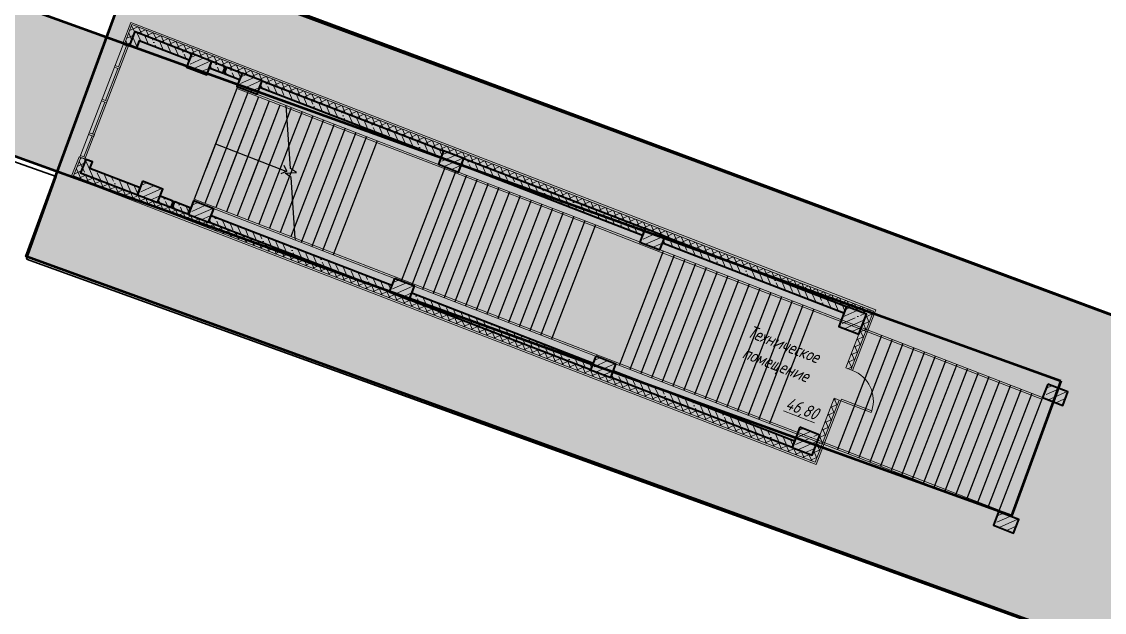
# Model space of a CAD drawing. Extents: x 11425 to 15501, y 6544 to 9114.
# Drawn here: x 11450.72 to 11480.8, y 9040.22 to 9056.62 of the extents above; entities that cross this region are included whole.
import ezdxf

# ---------------------------------------------------------------- set-up
doc = ezdxf.new("R2010")
doc.units = 0
for name, pattern in [('DASHED2', [0.375, 0.25, -0.125]), ('Overhead', [3.96875, 2.38125, -1.5875]), ('Сверху', [3.96875, 2.38125, -1.5875])]:
    doc.linetypes.add(name, pattern=pattern)
for name, color, linetype, lineweight in [('_Сверху_ - Верхние поручни', 7, 'Сверху', 9), ('Верхние поручни', 7, 'Continuous', 9), ('МГТ-АМ-АР-Разрезы', 7, 'Continuous', 9), ('МГТ-АМ-АР-Стены монолитные', 5, 'Continuous', 40), ('МГТ-АМ-АР-Штриховка монолит', 250, 'Continuous', 5), ('МГТ-АР-ЖД пути', 160, 'Continuous', 13), ('МГТ_АР_Двери_в плане', 250, 'Continuous', 9), ('МГТ_АР_Облицовка', 124, 'Continuous', 9), ('МГТ_АР_Окна', 150, 'Continuous', 9), ('МГТ_АР_Утеплитель_Линии', 192, 'Continuous', 9), ('МГТ_АР_Утеплитель_Штриховка', 194, 'Continuous', 9)]:
    doc.layers.add(name, color=color, linetype=linetype, lineweight=lineweight)
doc.layers.add('МГТ_АР_Лестницы', color=7, linetype='Continuous')
doc.styles.add('СПДС_3.5 мм', font='spds.shx', dxfattribs={"oblique": 15, "height": 350})
pattern_1 = [(23.90026, (11046.7, 9036.27854), (-0.06431688, 0.145137525), []), (113.90026, (11046.7, 9036.27854), (-0.145137525, -0.06431688), [])]

msp = doc.modelspace()

# ---------------------------------------------------------------- hatches: boundary and pattern name
at = {"transparency": 33554559}
h = msp.add_hatch(color=1, dxfattribs=at)
h.dxf.hatch_style = 1
h.paths.add_polyline_path([(11439.834, 9093.317), (11441.203, 9097.066), (11491.258, 9079.092), (11489.889, 9075.282)])
h.paths.add_polyline_path([(11445.667, 9109.446), (11447.035, 9113.255), (11497.091, 9095.221), (11495.722, 9091.412)])
h.paths.add_polyline_path([(11434.001, 9077.127), (11435.37, 9080.937), (11485.425, 9062.902), (11484.056, 9059.093)])
h.paths.add_polyline_path([(11428.168, 9060.938), (11429.537, 9064.688), (11479.592, 9046.654), (11478.223, 9042.904)])
h = msp.add_hatch(color=1, dxfattribs=at)
h.dxf.hatch_style = 1
h.paths.add_polyline_path([(11498.125, 9015.995), (11501.706, 9031.662), (11450.845, 9050.106), (11453.94, 9058.558), (11503.253, 9040.231), (11504.751, 9048.526), (11456.678, 9066.295), (11459.794, 9074.785), (11506.392, 9057.611), (11507.853, 9065.698), (11462.51, 9082.484), (11465.691, 9090.965), (11509.366, 9074.079), (11510.782, 9081.92), (11468.343, 9098.614), (11471.379, 9107.125), (11512.381, 9090.77), (11513.556, 9097.033), (11524.77, 9091.732), (11513.164, 9031.033), (11509.043, 9009.313)])
at = {"layer": 'МГТ-АМ-АР-Штриховка монолит', "lineweight": 9, "transparency": 33554559}
h = msp.add_hatch(dxfattribs=at)
h.set_pattern_fill('ANSI35', color=1, scale=0.05, angle=-111.0997, style=0)
h.set_pattern_definition([(293.90026, (11332.22276, 9228.6761), (0.29027505, 0.12863376), []), (293.90026, (11332.14194, 9228.46665), (0.29027505, 0.12863376), [0.396875, -0.079375, 0, -0.079375])])
h.paths.add_polyline_path([(11455.444, 9055.738), (11455.372, 9055.551), (11453.981, 9056.088), (11453.909, 9055.902), (11453.722, 9055.974), (11453.867, 9056.348)])
at = {"layer": 'МГТ-АМ-АР-Штриховка монолит', "lineweight": 9}
h = msp.add_hatch(dxfattribs=at)
h.set_pattern_fill('ANSI35', color=1, scale=0.05, angle=-21.0997, style=0)
h.set_pattern_definition([(23.90026, (11074.6896, 9025.4784), (-0.12863376, 0.29027505), []), (23.90026, (11074.89905, 9025.39758), (-0.12863376, 0.29027505), [0.396875, -0.079375, 0, -0.079375])])
h.paths.add_polyline_path([(11455.444, 9055.738), (11455.3, 9055.365), (11455.86, 9055.149), (11456.004, 9055.522)])
at = {"layer": 'МГТ-АМ-АР-Штриховка монолит', "lineweight": 9, "transparency": 33554559}
h = msp.add_hatch(dxfattribs=at)
h.set_pattern_fill('ANSI35', color=1, scale=0.05, angle=-111.0997, style=0)
h.set_pattern_definition([(293.90026, (11333.14808, 9228.3187), (0.29027505, 0.12863376), []), (293.90026, (11333.06726, 9228.10924), (0.29027505, 0.12863376), [0.396875, -0.079375, 0, -0.079375])])
h.paths.add_polyline_path([(11456.369, 9055.381), (11456.297, 9055.194), (11455.93, 9055.337), (11456.002, 9055.524)])
h = msp.add_hatch(dxfattribs=at)
h.set_pattern_fill('ANSI35', color=1, scale=0.05, angle=-111.0997, style=0)
h.set_pattern_definition([(293.90026, (11333.5604, 9228.1596), (0.29027505, 0.12863376), []), (293.90026, (11333.47957, 9227.95015), (0.29027505, 0.12863376), [0.396875, -0.079375, 0, -0.079375])])
h.paths.add_polyline_path([(11456.844, 9055.198), (11456.772, 9055.011), (11456.342, 9055.178), (11456.414, 9055.365)])
at = {"layer": 'МГТ-АМ-АР-Штриховка монолит', "lineweight": 9}
h = msp.add_hatch(dxfattribs=at)
h.set_pattern_fill('ANSI35', color=1, scale=0.05, angle=-21.0997, style=0)
h.set_pattern_definition([(23.90026, (11076.08903, 9024.9384), (-0.12863376, 0.29027505), []), (23.90026, (11076.29848, 9024.8576), (-0.12863376, 0.29027505), [0.396875, -0.079375, 0, -0.079375])])
h.paths.add_polyline_path([(11456.844, 9055.198), (11456.7, 9054.825), (11457.259, 9054.609), (11457.403, 9054.982)])
at = {"layer": 'МГТ-АМ-АР-Штриховка монолит', "lineweight": 9, "transparency": 33554559}
h = msp.add_hatch(dxfattribs=at)
h.set_pattern_fill('ANSI35', color=1, scale=0.05, angle=-111.0997, style=0)
h.set_pattern_definition([(293.90026, (11334.5475, 9227.7787), (0.29027505, 0.12863376), []), (293.90026, (11334.4667, 9227.56926), (0.29027505, 0.12863376), [0.396875, -0.079375, 0, -0.079375])])
h.paths.add_polyline_path([(11462.439, 9053.039), (11462.367, 9052.852), (11457.329, 9054.797), (11457.401, 9054.984)])
at = {"layer": 'МГТ-АМ-АР-Штриховка монолит', "lineweight": 9}
h = msp.add_hatch(dxfattribs=at)
h.set_pattern_fill('ANSI35', color=1, scale=0.05, angle=-21.0997, style=0)
h.set_pattern_definition([(23.90026, (11081.68676, 9022.77846), (-0.12863376, 0.29027505), []), (23.90026, (11081.8962, 9022.69764), (-0.12863376, 0.29027505), [0.396875, -0.079375, 0, -0.079375])])
h.paths.add_polyline_path([(11462.441, 9053.038), (11462.297, 9052.665), (11462.857, 9052.449), (11463.001, 9052.822)])
at = {"layer": 'МГТ-АМ-АР-Штриховка монолит', "lineweight": 9, "transparency": 33554559}
h = msp.add_hatch(dxfattribs=at)
h.set_pattern_fill('ANSI35', color=1, scale=0.05, angle=-111.0997, style=0)
h.set_pattern_definition([(293.90026, (11332.03806, 9228.19464), (0.29027505, 0.12863376), []), (293.90026, (11331.95723, 9227.98518), (0.29027505, 0.12863376), [0.396875, -0.079375, 0, -0.079375])])
h.paths.add_polyline_path([(11453.933, 9051.819), (11454.005, 9052.006), (11452.614, 9052.543), (11452.686, 9052.729), (11452.499, 9052.801), (11452.355, 9052.427)])
h = msp.add_hatch(dxfattribs=at)
h.set_pattern_fill('ANSI35', color=1, scale=0.05, angle=-111.0997, style=0)
h.set_pattern_definition([(293.90026, (11340.14773, 9225.6178), (0.29027505, 0.12863376), []), (293.90026, (11340.0669, 9225.40834), (0.29027505, 0.12863376), [0.396875, -0.079375, 0, -0.079375])])
h.paths.add_polyline_path([(11468.039, 9050.878), (11467.967, 9050.691), (11462.929, 9052.636), (11463.001, 9052.823)])
at = {"layer": 'МГТ-АМ-АР-Штриховка монолит', "lineweight": 9}
h = msp.add_hatch(dxfattribs=at)
h.set_pattern_fill('ANSI35', color=1, scale=0.05, angle=-21.0997, style=0)
h.set_pattern_definition([(23.90026, (11073.32162, 9021.93317), (-0.12863376, 0.29027505), []), (23.90026, (11073.53108, 9021.85235), (-0.12863376, 0.29027505), [0.396875, -0.079375, 0, -0.079375])])
h.paths.add_polyline_path([(11454.076, 9052.193), (11453.932, 9051.82), (11454.492, 9051.604), (11454.636, 9051.977)])
at = {"layer": 'МГТ-АМ-АР-Штриховка монолит', "lineweight": 9, "transparency": 33554559}
h = msp.add_hatch(dxfattribs=at)
h.set_pattern_fill('ANSI35', color=1, scale=0.05, angle=-111.0997, style=0)
h.set_pattern_definition([(293.90026, (11331.70772, 9224.58596), (0.29027505, 0.12863376), []), (293.90026, (11331.6269, 9224.3765), (0.29027505, 0.12863376), [0.396875, -0.079375, 0, -0.079375])])
h.paths.add_polyline_path([(11454.929, 9051.648), (11454.857, 9051.461), (11454.489, 9051.605), (11454.561, 9051.791)])
h = msp.add_hatch(dxfattribs=at)
h.set_pattern_fill('ANSI35', color=1, scale=0.05, angle=-111.0997, style=0)
h.set_pattern_definition([(293.90026, (11332.12003, 9224.42687), (0.29027505, 0.12863376), []), (293.90026, (11332.0392, 9224.2174), (0.29027505, 0.12863376), [0.396875, -0.079375, 0, -0.079375])])
h.paths.add_polyline_path([(11455.403, 9051.465), (11455.331, 9051.278), (11454.902, 9051.445), (11454.974, 9051.632)])
at = {"layer": 'МГТ-АМ-АР-Штриховка монолит', "lineweight": 9}
h = msp.add_hatch(dxfattribs=at)
h.set_pattern_fill('ANSI35', color=1, scale=0.05, angle=-21.0997, style=0)
h.set_pattern_definition([(23.90026, (11074.73986, 9021.38636), (-0.12863376, 0.29027505), []), (23.90026, (11074.9493, 9021.30554), (-0.12863376, 0.29027505), [0.396875, -0.079375, 0, -0.079375])])
h.paths.add_polyline_path([(11455.494, 9051.646), (11455.35, 9051.273), (11455.91, 9051.057), (11456.054, 9051.43)])
at = {"layer": 'МГТ-АМ-АР-Штриховка монолит', "lineweight": 9, "transparency": 33554559}
h = msp.add_hatch(dxfattribs=at)
h.set_pattern_fill('ANSI35', color=1, scale=0.05, angle=-111.0997, style=0)
h.set_pattern_definition([(293.90026, (11333.1288, 9224.03898), (0.29027505, 0.12863376), []), (293.90026, (11333.04797, 9223.82953), (0.29027505, 0.12863376), [0.396875, -0.079375, 0, -0.079375])])
h.paths.add_polyline_path([(11461.002, 9049.306), (11460.93, 9049.119), (11455.91, 9051.058), (11455.982, 9051.244)])
at = {"layer": 'МГТ-АМ-АР-Штриховка монолит', "lineweight": 9}
h = msp.add_hatch(dxfattribs=at)
h.set_pattern_fill('ANSI35', color=1, scale=0.05, angle=-21.0997, style=0)
h.set_pattern_definition([(23.90026, (11087.2845, 9020.6185), (-0.12863376, 0.29027505), []), (23.90026, (11087.49394, 9020.53768), (-0.12863376, 0.29027505), [0.396875, -0.079375, 0, -0.079375])])
h.paths.add_polyline_path([(11468.039, 9050.878), (11467.895, 9050.505), (11468.455, 9050.289), (11468.599, 9050.662)])
at = {"layer": 'МГТ-АМ-АР-Штриховка монолит', "lineweight": 9, "transparency": 33554559}
h = msp.add_hatch(dxfattribs=at)
h.set_pattern_fill('ANSI35', color=1, scale=0.05, angle=-111.0997, style=0)
h.set_pattern_definition([(293.90026, (11345.74547, 9223.45784), (0.29027505, 0.12863376), []), (293.90026, (11345.66465, 9223.2484), (0.29027505, 0.12863376), [0.396875, -0.079375, 0, -0.079375])])
h.paths.add_polyline_path([(11473.637, 9048.718), (11473.565, 9048.531), (11468.527, 9050.476), (11468.599, 9050.663)])
at = {"layer": 'МГТ-АМ-АР-Штриховка монолит', "lineweight": 9}
h = msp.add_hatch(dxfattribs=at)
h.set_pattern_fill('ANSI35', color=1, scale=0.05, angle=-21.0997, style=0)
h.set_pattern_definition([(23.90026, (11080.3188, 9019.23323), (-0.12863376, 0.29027505), []), (23.90026, (11080.52824, 9019.1524), (-0.12863376, 0.29027505), [0.396875, -0.079375, 0, -0.079375])])
h.paths.add_polyline_path([(11461.073, 9049.493), (11460.929, 9049.12), (11461.489, 9048.904), (11461.633, 9049.277)])
at = {"layer": 'МГТ-АМ-АР-Штриховка монолит', "lineweight": 9, "transparency": 33554559}
h = msp.add_hatch(dxfattribs=at)
h.set_pattern_fill('ANSI35', color=1, scale=0.05, angle=-111.0997, style=0)
h.set_pattern_definition([(293.90026, (11338.7074, 9221.88505), (0.29027505, 0.12863376), []), (293.90026, (11338.6266, 9221.6756), (0.29027505, 0.12863376), [0.396875, -0.079375, 0, -0.079375])])
h.paths.add_polyline_path([(11466.599, 9047.145), (11466.527, 9046.958), (11461.489, 9048.904), (11461.561, 9049.09)])
at = {"layer": 'МГТ-АМ-АР-Штриховка монолит', "lineweight": 9}
h = msp.add_hatch(dxfattribs=at)
h.set_pattern_fill('ANSI35', color=1, scale=0.05, angle=-21.0997, style=0)
h.set_pattern_definition([(23.90026, (11092.81022, 9018.27195), (-0.12863376, 0.29027505), []), (23.90026, (11093.01968, 9018.19113), (-0.12863376, 0.29027505), [0.396875, -0.079375, 0, -0.079375])])
h.paths.add_polyline_path([(11473.636, 9048.718), (11473.421, 9048.159), (11473.981, 9047.943), (11474.197, 9048.503)])
h = msp.add_hatch(dxfattribs=at)
h.set_pattern_fill('ANSI35', color=1, scale=0.05, angle=-21.0997, style=0)
h.set_pattern_definition([(23.90026, (11085.91652, 9017.07327), (-0.12863376, 0.29027505), []), (23.90026, (11086.12597, 9016.99245), (-0.12863376, 0.29027505), [0.396875, -0.079375, 0, -0.079375])])
h.paths.add_polyline_path([(11466.671, 9047.333), (11466.527, 9046.96), (11467.087, 9046.744), (11467.231, 9047.117)])
at = {"layer": 'МГТ-АМ-АР-Штриховка монолит', "lineweight": 9, "transparency": 33554559}
h = msp.add_hatch(dxfattribs=at)
h.set_pattern_fill('ANSI35', color=1, scale=0.05, angle=-111.0997, style=0)
h.set_pattern_definition([(293.90026, (11344.3056, 9219.72627), (0.29027505, 0.12863376), []), (293.90026, (11344.22477, 9219.5168), (0.29027505, 0.12863376), [0.396875, -0.079375, 0, -0.079375])])
h.paths.add_polyline_path([(11472.197, 9044.986), (11472.125, 9044.8), (11467.087, 9046.745), (11467.159, 9046.931)])
at = {"layer": 'МГТ-АМ-АР-Штриховка монолит', "lineweight": 9}
h = msp.add_hatch(dxfattribs=at)
h.set_pattern_fill('ANSI35', color=1, scale=0.05, angle=-21.0997, style=0)
h.set_pattern_definition([(23.90026, (11098.47995, 9016.2986), (-0.12863376, 0.29027505), []), (23.90026, (11098.6894, 9016.21777), (-0.12863376, 0.29027505), [0.396875, -0.079375, 0, -0.079375])])
h.paths.add_polyline_path([(11479.234, 9046.558), (11479.09, 9046.185), (11479.65, 9045.969), (11479.794, 9046.342)])
h = msp.add_hatch(dxfattribs=at)
h.set_pattern_fill('ANSI35', color=1, scale=0.05, angle=-21.0997, style=0)
h.set_pattern_definition([(23.90026, (11091.51378, 9014.91347), (-0.12863376, 0.29027505), []), (23.90026, (11091.72323, 9014.83265), (-0.12863376, 0.29027505), [0.396875, -0.079375, 0, -0.079375])])
h.paths.add_polyline_path([(11472.339, 9045.36), (11472.125, 9044.801), (11472.684, 9044.585), (11472.9, 9045.145)])
h = msp.add_hatch(dxfattribs=at)
h.set_pattern_fill('ANSI35', color=1, scale=0.05, angle=-21.0997, style=0)
h.set_pattern_definition([(23.90026, (11097.11198, 9012.75336), (-0.12863376, 0.29027505), []), (23.90026, (11097.32143, 9012.67254), (-0.12863376, 0.29027505), [0.396875, -0.079375, 0, -0.079375])])
h.paths.add_polyline_path([(11477.866, 9043.013), (11477.722, 9042.64), (11478.282, 9042.424), (11478.426, 9042.797)])
at = {"layer": 'МГТ_АР_Утеплитель_Штриховка', "transparency": 33554559}
h = msp.add_hatch(dxfattribs=at)
h.set_pattern_fill('ANSI37', color=1, scale=0.05, angle=-21.0997)
h.set_pattern_definition(pattern_1)
h.paths.add_polyline_path([(11453.583, 9056.028), (11453.781, 9056.542), (11474.391, 9048.589), (11473.76, 9046.955), (11473.621, 9047.009), (11474.194, 9048.504), (11453.867, 9056.348), (11453.722, 9055.974)])
h = msp.add_hatch(dxfattribs=at)
h.set_pattern_fill('ANSI37', color=1, scale=0.05, angle=-21.0997)
h.set_pattern_definition(pattern_1)
h.paths.add_polyline_path([(11452.359, 9052.856), (11452.498, 9052.802), (11452.354, 9052.427), (11472.685, 9044.584), (11473.297, 9046.17), (11473.436, 9046.116), (11472.77, 9044.389), (11452.16, 9052.341)])

# ---------------------------------------------------------------- linework, layer by layer
at = {"color": 1, "lineweight": 50}
for p, q in [((11429.537, 9064.688), (11479.592, 9046.654)), ((11478.223, 9042.904), (11428.168, 9060.938)), ((11479.592, 9046.654), (11478.223, 9042.904))]:
    msp.add_line(p, q, dxfattribs=at)
msp.add_lwpolyline([(11498.125, 9015.995), (11501.706, 9031.662), (11450.845, 9050.106), (11453.94, 9058.558), (11503.253, 9040.231), (11504.751, 9048.526), (11456.678, 9066.295), (11459.794, 9074.785), (11506.392, 9057.611), (11507.853, 9065.698), (11462.51, 9082.484), (11465.691, 9090.965), (11509.366, 9074.079), (11510.782, 9081.92), (11468.343, 9098.614), (11471.379, 9107.125), (11512.381, 9090.77), (11513.556, 9097.033), (11524.77, 9091.732), (11513.164, 9031.033), (11509.043, 9009.313)], close=True, dxfattribs=at)
at = {"layer": '_Сверху_ - Верхние поручни', "color": 1, "ltscale": 100}
for p, q in [((11458.068, 9054.297), (11460.598, 9053.32)), ((11458.071, 9054.241), (11460.58, 9053.273)), ((11460.598, 9053.32), (11462.184, 9052.708)), ((11460.58, 9053.273), (11462.166, 9052.661)), ((11462.166, 9052.661), (11466.644, 9050.933)), ((11462.184, 9052.708), (11466.662, 9050.98)), ((11466.644, 9050.933), (11468.23, 9050.321)), ((11466.662, 9050.98), (11468.248, 9050.368)), ((11458.319, 9050.61), (11459.393, 9050.195)), ((11458.323, 9050.555), (11459.375, 9050.149)), ((11468.23, 9050.321), (11472.709, 9048.593)), ((11468.248, 9050.368), (11472.727, 9048.64)), ((11459.375, 9050.149), (11460.961, 9049.537)), ((11459.393, 9050.195), (11460.979, 9049.583)), ((11460.961, 9049.537), (11465.439, 9047.809)), ((11460.979, 9049.583), (11465.457, 9047.855)), ((11472.709, 9048.593), (11474.295, 9047.981)), ((11472.727, 9048.64), (11474.313, 9048.028)), ((11474.295, 9047.981), (11479.071, 9046.138)), ((11474.313, 9048.028), (11479.089, 9046.185)), ((11465.439, 9047.809), (11467.025, 9047.197)), ((11465.457, 9047.855), (11467.043, 9047.243)), ((11467.025, 9047.197), (11471.503, 9045.469)), ((11467.043, 9047.243), (11471.521, 9045.515)), ((11479.089, 9046.185), (11479.071, 9046.138)), ((11471.521, 9045.515), (11473.107, 9044.903)), ((11471.503, 9045.469), (11473.089, 9044.857)), ((11473.107, 9044.903), (11477.884, 9043.06)), ((11473.089, 9044.857), (11477.866, 9043.014)), ((11477.884, 9043.06), (11477.866, 9043.014))]:
    msp.add_line(p, q, dxfattribs=at)
at = {"layer": 'Верхние поручни', "color": 1}
for p, q in [((11456.717, 9054.818), (11456.699, 9054.771)), ((11456.699, 9054.771), (11458.071, 9054.241)), ((11456.717, 9054.818), (11458.068, 9054.297)), ((11458.071, 9054.241), (11458.068, 9054.297)), ((11455.511, 9051.693), (11455.493, 9051.646)), ((11455.493, 9051.646), (11458.323, 9050.555)), ((11455.511, 9051.693), (11458.319, 9050.61)), ((11458.323, 9050.555), (11458.319, 9050.61))]:
    msp.add_line(p, q, dxfattribs=at)
at = {"layer": 'МГТ-АМ-АР-Стены монолитные', "color": 1}
for points in [[(11455.444, 9055.738), (11455.372, 9055.551), (11453.981, 9056.088), (11453.909, 9055.902), (11453.722, 9055.974), (11453.867, 9056.348)], [(11455.444, 9055.738), (11455.3, 9055.365), (11455.86, 9055.149), (11456.004, 9055.522)], [(11456.369, 9055.381), (11456.297, 9055.194), (11455.93, 9055.337), (11456.002, 9055.524)], [(11456.844, 9055.198), (11456.772, 9055.011), (11456.342, 9055.178), (11456.414, 9055.365)], [(11456.844, 9055.198), (11456.7, 9054.825), (11457.259, 9054.609), (11457.403, 9054.982)], [(11462.439, 9053.039), (11462.367, 9052.852), (11457.329, 9054.797), (11457.401, 9054.984)], [(11462.441, 9053.038), (11462.297, 9052.665), (11462.857, 9052.449), (11463.001, 9052.822)], [(11453.933, 9051.819), (11454.005, 9052.006), (11452.614, 9052.543), (11452.686, 9052.729), (11452.499, 9052.801), (11452.355, 9052.427)], [(11468.039, 9050.878), (11467.967, 9050.691), (11462.929, 9052.636), (11463.001, 9052.823)], [(11454.076, 9052.193), (11453.932, 9051.82), (11454.492, 9051.604), (11454.636, 9051.977)], [(11454.929, 9051.648), (11454.857, 9051.461), (11454.489, 9051.605), (11454.561, 9051.791)], [(11455.403, 9051.465), (11455.331, 9051.278), (11454.902, 9051.445), (11454.974, 9051.632)], [(11455.494, 9051.646), (11455.35, 9051.273), (11455.91, 9051.057), (11456.054, 9051.43)], [(11461.002, 9049.306), (11460.93, 9049.119), (11455.91, 9051.058), (11455.982, 9051.244)], [(11468.039, 9050.878), (11467.895, 9050.505), (11468.455, 9050.289), (11468.599, 9050.662)], [(11473.637, 9048.718), (11473.565, 9048.531), (11468.527, 9050.476), (11468.599, 9050.663)], [(11461.073, 9049.493), (11460.929, 9049.12), (11461.489, 9048.904), (11461.633, 9049.277)], [(11466.599, 9047.145), (11466.527, 9046.958), (11461.489, 9048.904), (11461.561, 9049.09)], [(11473.636, 9048.718), (11473.421, 9048.159), (11473.981, 9047.943), (11474.197, 9048.503)], [(11466.671, 9047.333), (11466.527, 9046.96), (11467.087, 9046.744), (11467.231, 9047.117)], [(11472.197, 9044.986), (11472.125, 9044.8), (11467.087, 9046.745), (11467.159, 9046.931)], [(11479.234, 9046.558), (11479.09, 9046.185), (11479.65, 9045.969), (11479.794, 9046.342)], [(11472.339, 9045.36), (11472.125, 9044.801), (11472.684, 9044.585), (11472.9, 9045.145)], [(11477.866, 9043.013), (11477.722, 9042.64), (11478.282, 9042.424), (11478.426, 9042.797)]]:
    msp.add_lwpolyline(points, close=True, dxfattribs=at)
at = {"layer": 'МГТ-АР-ЖД пути', "color": 1, "linetype": 'DASHED2', "lineweight": 30, "ltscale": 7000}
for p, q in [((11451.677, 9052.325), (11425.47, 9061.505)), ((11453.929, 9058.486), (11503.253, 9040.231)), ((11450.85, 9050.029), (11451.677, 9052.325)), ((11501.706, 9031.662), (11450.85, 9050.029))]:
    msp.add_line(p, q, dxfattribs=at)
at = {"layer": 'МГТ_АР_Двери_в плане', "color": 1, "lineweight": 18}
for p, q in [((11473.483, 9046.098), (11473.501, 9046.145)), ((11473.483, 9046.098), (11474.323, 9045.774)), ((11473.501, 9046.145), (11474.341, 9045.821)), ((11474.323, 9045.774), (11474.341, 9045.821))]:
    msp.add_line(p, q, dxfattribs=at)
at = {"layer": 'МГТ_АР_Двери_в плане', "color": 1}
msp.add_arc((11473.483, 9046.098), 0.902, 342.1427, 68.9003, dxfattribs=at)
at = {"layer": 'МГТ_АР_Лестницы', "color": 1}
for p, q in [((11456.699, 9054.771), (11455.511, 9051.693)), ((11456.998, 9054.656), (11455.81, 9051.578)), ((11457.296, 9054.541), (11456.109, 9051.463)), ((11457.595, 9054.425), (11456.407, 9051.347)), ((11457.893, 9054.31), (11456.706, 9051.232)), ((11458.092, 9053.936), (11457.004, 9051.117)), ((11456.105, 9053.232), (11458.062, 9052.477)), ((11458.144, 9053.181), (11457.303, 9051.002)), ((11458.081, 9052.47), (11457.919, 9052.398)), ((11458.081, 9052.47), (11458.009, 9052.631)), ((11458.062, 9052.477), (11458.081, 9052.47)), ((11458.231, 9052.519), (11458.195, 9052.426)), ((11458.159, 9052.332), (11457.601, 9050.887)), ((11458.247, 9051.67), (11457.9, 9050.771)), ((11458.298, 9050.915), (11458.198, 9050.656))]:
    msp.add_line(p, q, dxfattribs=at)
at = {"layer": 'МГТ_АР_Лестницы', "color": 1, "linetype": 'Сверху'}
for p, q in [((11456.699, 9054.771), (11455.511, 9051.693)), ((11456.998, 9054.656), (11455.81, 9051.578)), ((11457.296, 9054.541), (11456.109, 9051.463)), ((11457.595, 9054.425), (11456.407, 9051.347)), ((11457.893, 9054.31), (11456.706, 9051.232)), ((11458.092, 9053.936), (11457.004, 9051.117)), ((11458.144, 9053.181), (11457.303, 9051.002)), ((11458.231, 9052.519), (11458.195, 9052.426)), ((11458.159, 9052.332), (11457.601, 9050.887)), ((11458.247, 9051.67), (11457.9, 9050.771)), ((11458.298, 9050.915), (11458.198, 9050.656))]:
    msp.add_line(p, q, dxfattribs=at)
at = {"layer": 'МГТ_АР_Лестницы', "color": 1, "linetype": 'Continuous'}
for p, q in [((11458.187, 9052.55), (11458.067, 9054.297)), ((11458.039, 9052.415), (11458.351, 9052.436)), ((11458.351, 9052.436), (11458.187, 9052.55)), ((11458.204, 9052.301), (11458.039, 9052.415)), ((11458.319, 9050.61), (11458.204, 9052.301))]:
    msp.add_line(p, q, dxfattribs=at)
at = {"layer": 'МГТ_АР_Лестницы', "color": 1, "linetype": 'Overhead'}
for p, q in [((11458.21, 9054.242), (11458.092, 9053.936)), ((11458.195, 9052.426), (11458.159, 9052.332)), ((11458.195, 9052.426), (11458.159, 9052.332))]:
    msp.add_line(p, q, dxfattribs=at)
at = {"layer": 'МГТ_АР_Лестницы', "color": 1, "linetype": 'Overhead', "ltscale": 100}
for p, q in [((11458.21, 9054.242), (11458.092, 9053.936)), ((11458.509, 9054.127), (11458.144, 9053.181)), ((11458.509, 9054.127), (11458.144, 9053.181)), ((11458.807, 9054.012), (11458.231, 9052.519)), ((11458.807, 9054.012), (11458.231, 9052.519)), ((11459.106, 9053.896), (11458.247, 9051.67)), ((11459.106, 9053.896), (11458.247, 9051.67)), ((11459.404, 9053.781), (11458.298, 9050.915)), ((11459.404, 9053.781), (11458.298, 9050.915)), ((11459.703, 9053.666), (11458.479, 9050.494)), ((11459.703, 9053.666), (11458.479, 9050.494)), ((11460.001, 9053.551), (11458.777, 9050.379)), ((11460.001, 9053.551), (11458.777, 9050.379)), ((11460.3, 9053.436), (11459.076, 9050.264)), ((11460.3, 9053.436), (11459.076, 9050.264)), ((11460.598, 9053.32), (11459.374, 9050.148)), ((11460.598, 9053.32), (11459.374, 9050.148)), ((11462.483, 9052.593), (11461.259, 9049.421)), ((11462.781, 9052.478), (11461.557, 9049.306)), ((11462.781, 9052.478), (11461.557, 9049.306)), ((11463.08, 9052.363), (11461.856, 9049.191)), ((11463.08, 9052.363), (11461.856, 9049.191)), ((11463.379, 9052.248), (11462.155, 9049.076)), ((11463.379, 9052.248), (11462.155, 9049.076)), ((11463.677, 9052.132), (11462.453, 9048.96)), ((11463.677, 9052.132), (11462.453, 9048.96)), ((11463.976, 9052.017), (11462.752, 9048.845)), ((11463.976, 9052.017), (11462.752, 9048.845)), ((11464.274, 9051.902), (11463.05, 9048.73)), ((11464.274, 9051.902), (11463.05, 9048.73)), ((11464.573, 9051.787), (11463.349, 9048.615)), ((11464.573, 9051.787), (11463.349, 9048.615)), ((11464.871, 9051.672), (11463.647, 9048.5)), ((11464.871, 9051.672), (11463.647, 9048.5)), ((11465.17, 9051.556), (11463.946, 9048.384)), ((11465.17, 9051.556), (11463.946, 9048.384)), ((11465.468, 9051.441), (11464.244, 9048.269)), ((11465.468, 9051.441), (11464.244, 9048.269)), ((11465.767, 9051.326), (11464.543, 9048.154)), ((11465.767, 9051.326), (11464.543, 9048.154)), ((11466.065, 9051.211), (11464.841, 9048.039)), ((11466.065, 9051.211), (11464.841, 9048.039)), ((11466.364, 9051.096), (11465.14, 9047.924)), ((11466.364, 9051.096), (11465.14, 9047.924)), ((11466.663, 9050.98), (11465.439, 9047.808)), ((11466.663, 9050.98), (11465.439, 9047.808)), ((11468.547, 9050.253), (11467.323, 9047.081)), ((11468.547, 9050.253), (11467.323, 9047.081)), ((11468.846, 9050.138), (11467.622, 9046.966)), ((11468.846, 9050.138), (11467.622, 9046.966)), ((11469.144, 9050.023), (11467.92, 9046.851)), ((11469.144, 9050.023), (11467.92, 9046.851)), ((11469.443, 9049.908), (11468.219, 9046.736)), ((11469.443, 9049.908), (11468.219, 9046.736)), ((11469.741, 9049.792), (11468.517, 9046.62)), ((11469.741, 9049.792), (11468.517, 9046.62)), ((11470.04, 9049.677), (11468.816, 9046.505)), ((11470.04, 9049.677), (11468.816, 9046.505)), ((11470.338, 9049.562), (11469.114, 9046.39)), ((11470.338, 9049.562), (11469.114, 9046.39)), ((11470.637, 9049.447), (11469.413, 9046.275)), ((11470.637, 9049.447), (11469.413, 9046.275)), ((11470.935, 9049.332), (11469.712, 9046.16)), ((11470.935, 9049.332), (11469.712, 9046.16)), ((11471.234, 9049.216), (11470.01, 9046.044)), ((11471.234, 9049.216), (11470.01, 9046.044)), ((11471.533, 9049.101), (11470.309, 9045.929)), ((11471.533, 9049.101), (11470.309, 9045.929)), ((11471.831, 9048.986), (11470.607, 9045.814)), ((11471.831, 9048.986), (11470.607, 9045.814)), ((11472.13, 9048.871), (11470.906, 9045.699)), ((11472.13, 9048.871), (11470.906, 9045.699)), ((11472.428, 9048.756), (11471.204, 9045.584)), ((11472.428, 9048.756), (11471.204, 9045.584)), ((11472.727, 9048.641), (11471.503, 9045.468)), ((11472.727, 9048.641), (11471.503, 9045.468)), ((11474.611, 9047.913), (11473.387, 9044.741)), ((11474.611, 9047.913), (11473.387, 9044.741)), ((11474.91, 9047.798), (11473.686, 9044.626)), ((11474.91, 9047.798), (11473.686, 9044.626)), ((11475.208, 9047.683), (11473.984, 9044.511)), ((11475.208, 9047.683), (11473.984, 9044.511)), ((11475.507, 9047.568), (11474.283, 9044.396)), ((11475.507, 9047.568), (11474.283, 9044.396)), ((11475.806, 9047.453), (11474.582, 9044.28)), ((11475.806, 9047.453), (11474.582, 9044.28)), ((11476.104, 9047.337), (11474.88, 9044.165)), ((11476.104, 9047.337), (11474.88, 9044.165)), ((11476.403, 9047.222), (11475.179, 9044.05)), ((11476.403, 9047.222), (11475.179, 9044.05)), ((11476.701, 9047.107), (11475.477, 9043.935)), ((11476.701, 9047.107), (11475.477, 9043.935)), ((11477, 9046.992), (11475.776, 9043.82)), ((11477, 9046.992), (11475.776, 9043.82)), ((11477.298, 9046.877), (11476.074, 9043.704)), ((11477.298, 9046.877), (11476.074, 9043.704)), ((11477.597, 9046.761), (11476.373, 9043.589)), ((11477.597, 9046.761), (11476.373, 9043.589)), ((11477.895, 9046.646), (11476.671, 9043.474)), ((11477.895, 9046.646), (11476.671, 9043.474)), ((11478.194, 9046.531), (11476.97, 9043.359)), ((11478.194, 9046.531), (11476.97, 9043.359)), ((11478.492, 9046.416), (11477.268, 9043.244)), ((11478.492, 9046.416), (11477.268, 9043.244)), ((11478.791, 9046.301), (11477.567, 9043.129)), ((11478.791, 9046.301), (11477.567, 9043.129)), ((11479.09, 9046.185), (11477.866, 9043.013))]:
    msp.add_line(p, q, dxfattribs=at)
at = {"layer": 'МГТ_АР_Облицовка', "color": 1}
for points in [[(11453.583, 9056.028), (11453.536, 9056.046), (11453.752, 9056.606), (11474.455, 9048.618), (11473.808, 9046.939), (11473.761, 9046.957), (11474.391, 9048.589), (11453.781, 9056.542)], [(11452.359, 9052.856), (11452.312, 9052.874), (11452.096, 9052.313), (11472.799, 9044.324), (11473.483, 9046.098), (11473.436, 9046.116), (11472.77, 9044.389), (11452.16, 9052.341)]]:
    msp.add_lwpolyline(points, close=True, dxfattribs=at)
at = {"layer": 'МГТ_АР_Окна', "color": 1}
for p, q in [((11453.634, 9055.954), (11453.409, 9055.371)), ((11453.391, 9055.324), (11453.049, 9054.438)), ((11453.031, 9054.391), (11452.689, 9053.505)), ((11452.671, 9053.458), (11452.446, 9052.875))]:
    msp.add_line(p, q, dxfattribs=at)
for points in [[(11453.559, 9056.037), (11453.699, 9055.983), (11452.475, 9052.811), (11452.335, 9052.865)], [(11453.559, 9056.037), (11453.699, 9055.983), (11453.681, 9055.936), (11453.541, 9055.99)], [(11453.316, 9055.407), (11453.456, 9055.353), (11453.438, 9055.306), (11453.298, 9055.36)], [(11452.956, 9054.474), (11453.096, 9054.42), (11453.078, 9054.373), (11452.938, 9054.427)], [(11452.596, 9053.541), (11452.736, 9053.487), (11452.718, 9053.44), (11452.578, 9053.494)], [(11452.353, 9052.911), (11452.493, 9052.857), (11452.475, 9052.811), (11452.335, 9052.865)]]:
    msp.add_lwpolyline(points, close=True, dxfattribs=at)
at = {"layer": 'МГТ_АР_Утеплитель_Линии', "color": 1}
for points in [[(11453.583, 9056.028), (11453.781, 9056.542), (11474.391, 9048.589), (11473.76, 9046.955), (11473.621, 9047.009), (11474.194, 9048.504), (11453.867, 9056.348), (11453.722, 9055.974)], [(11452.359, 9052.856), (11452.498, 9052.802), (11452.354, 9052.427), (11472.685, 9044.584), (11473.297, 9046.17), (11473.436, 9046.116), (11472.77, 9044.389), (11452.16, 9052.341)]]:
    msp.add_lwpolyline(points, close=True, dxfattribs=at)

# ---------------------------------------------------------------- texts
at = {"layer": 'МГТ-АМ-АР-Разрезы', "color": 1, "extrusion": (2.43453e-09, 5.54779e-12, 1), "char_height": 0.35, "width": 0.85325, "attachment_point": 2, "text_direction": (0.932955, -0.359993, 0), "line_spacing_factor": 1.022766, "style": 'СПДС_3.5 мм'}
for s, insert in [('Техническое помещение', (11471.958, 9047.833)), ('{\\L46,80}', (11472.469, 9046.046))]:
    msp.add_mtext(s, dxfattribs=dict(at, insert=insert))

doc.saveas('drawing.dxf')
